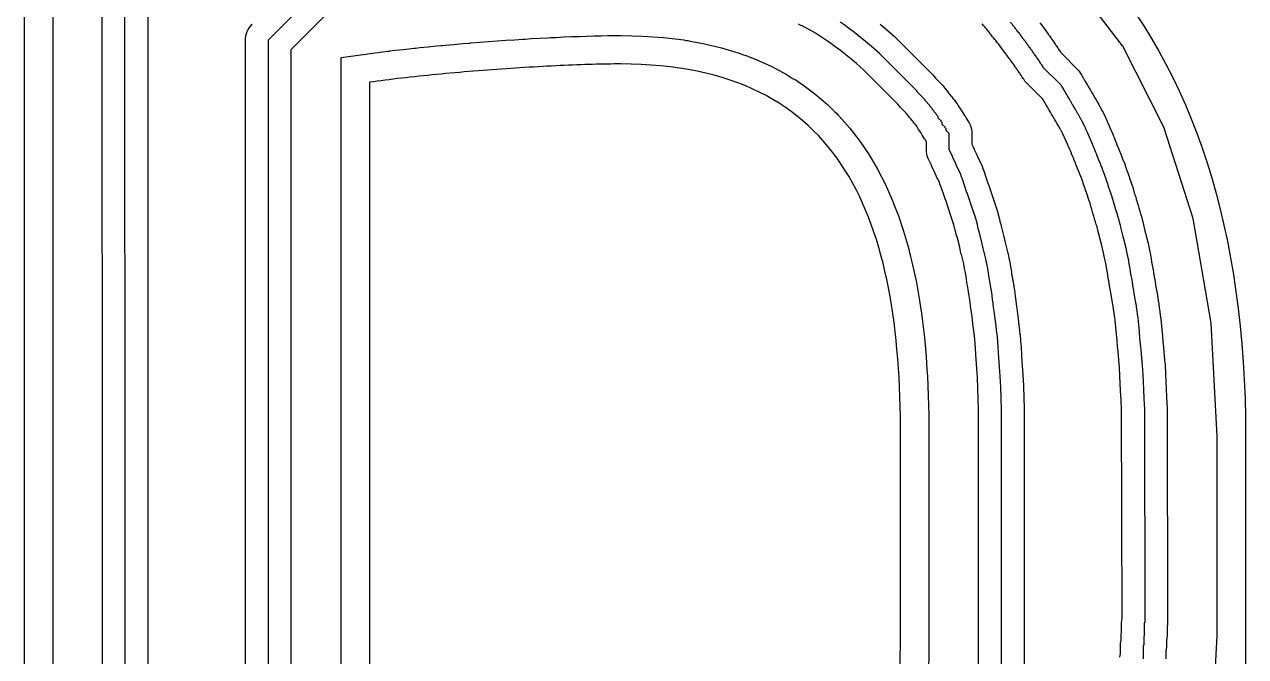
# Model space of a CAD drawing. Header units: millimetres. Extents: x 0 to 1800, y 0 to 406.
# Drawn here: x 799 to 1013.8, y 162.7 to 273.9 of the extents above; entities that cross this region are included whole.
import ezdxf

# ---------------------------------------------------------------- set-up
doc = ezdxf.new("R2010")
doc.units = ezdxf.units.MM
for name, color, linetype in [('1_LETTERS', 7, 'Continuous'), ('2_BACK_inset_5mm', 7, 'Continuous'), ('CENTERLINE', 7, 'Continuous'), ('GROOVE_8MM', 7, 'Continuous')]:
    doc.layers.add(name, color=color, linetype=linetype)

msp = doc.modelspace()

# ---------------------------------------------------------------- linework, layer by layer
at = {"layer": '1_LETTERS'}
for points in [[(799.03, 75.72), (799.03, 394.12)], [(994.5, 275.78), (995.91, 273.64), (997.27, 271.45), (998.57, 269.22), (999.82, 266.93), (1001.02, 264.59), (1002.16, 262.21), (1003.25, 259.78), (1004.28, 257.3), (1005.27, 254.77), (1006.19, 252.19), (1007.07, 249.57), (1007.89, 246.9), (1008.66, 244.18), (1009.37, 241.42), (1010.03, 238.62), (1010.64, 235.77), (1011.19, 232.87), (1011.7, 229.93), (1012.14, 226.94), (1012.54, 223.91), (1012.88, 220.84), (1013.17, 217.73), (1013.41, 214.57), (1013.59, 211.37), (1013.73, 208.13), (1013.8, 204.85), (1013.83, 201.52), (1013.83, 166.3), (1013.8, 162.97), (1013.73, 159.69)], [(953.06, 161.09), (953.1, 162.81), (953.12, 164.55), (953.13, 166.3), (953.14, 201.52), (953.13, 203.27), (953.11, 205.01), (953.07, 206.73), (953.02, 208.43), (952.95, 210.12), (952.87, 211.8), (952.77, 213.46), (952.65, 215.1), (952.51, 216.72), (952.35, 218.33), (952.18, 219.91), (951.99, 221.48), (951.77, 223.03), (951.54, 224.56), (951.29, 226.07), (951.01, 227.56), (950.72, 229.03), (950.4, 230.48), (950.06, 231.91), (949.69, 233.31), (949.31, 234.69), (948.89, 236.05), (948.46, 237.39), (948, 238.7), (947.51, 239.99), (947, 241.25), (946.46, 242.49), (945.9, 243.71), (945.31, 244.89), (944.69, 246.05), (944.04, 247.19), (943.37, 248.3), (942.66, 249.38), (941.93, 250.43), (941.17, 251.45), (940.37, 252.45), (939.55, 253.42), (938.69, 254.35), (937.8, 255.26), (936.88, 256.14), (935.93, 256.98), (934.94, 257.8), (933.92, 258.58), (932.87, 259.33), (931.78, 260.05), (930.66, 260.73), (929.5, 261.38), (928.3, 262), (927.07, 262.59), (925.8, 263.14), (924.5, 263.65), (923.15, 264.13), (921.77, 264.57), (920.35, 264.98), (918.89, 265.35), (917.39, 265.68), (915.86, 265.98), (914.28, 266.23), (912.66, 266.45), (910.99, 266.63), (909.29, 266.77), (907.54, 266.87), (905.75, 266.93), (903.92, 266.95), (903.35, 266.95), (902.77, 266.95), (902.17, 266.94), (901.55, 266.94), (900.92, 266.92), (900.28, 266.91), (899.63, 266.9), (898.96, 266.88), (898.28, 266.86), (897.59, 266.84), (896.89, 266.81), (896.18, 266.79), (895.46, 266.76), (894.73, 266.73), (893.98, 266.7), (893.24, 266.67), (892.48, 266.63), (891.71, 266.59), (890.94, 266.55), (890.16, 266.51), (889.38, 266.47), (888.59, 266.42), (887.79, 266.37), (886.99, 266.33), (886.19, 266.28), (885.38, 266.22), (884.57, 266.17), (883.75, 266.11), (882.94, 266.06), (882.12, 266), (881.3, 265.94), (880.48, 265.88), (879.66, 265.81), (878.84, 265.75), (878.02, 265.68), (877.2, 265.61), (876.38, 265.55), (875.56, 265.48), (874.75, 265.4), (873.94, 265.33), (873.13, 265.26), (872.33, 265.18), (871.53, 265.1), (870.74, 265.03), (869.95, 264.95), (869.17, 264.87), (868.39, 264.79), (867.62, 264.7), (866.86, 264.62), (866.11, 264.54), (865.36, 264.45), (864.62, 264.37), (863.9, 264.28), (863.18, 264.19), (862.47, 264.1), (861.77, 264.01), (861.09, 263.92), (860.41, 263.83), (859.75, 263.74), (859.75, 104.07)]]:
    msp.add_lwpolyline(points, dxfattribs=at)
at = {"layer": '2_BACK_inset_5mm'}
for points in [[(804.03, 393.91), (804.03, 75.8)], [(1007.78, 146.45), (1008.83, 166.43), (1008.83, 201.39), (1007.78, 221.37), (1007.74, 221.71), (1004.68, 239.42), (1004.56, 239.92), (999.51, 255.67), (999.36, 256.05), (992.23, 270.06), (992.19, 270.13), (982.94, 282.29)], [(854.75, 99.96), (854.75, 268.1), (860.32, 268.86), (861.62, 269.03), (862.95, 269.2), (863.15, 269.22), (863.22, 269.23), (863.33, 269.25), (864.32, 269.36), (865.71, 269.52), (867.13, 269.68), (867.6, 269.73), (867.71, 269.74), (867.85, 269.76), (868.58, 269.83), (870.04, 269.98), (871.53, 270.13), (872.3, 270.2), (872.42, 270.21), (872.55, 270.22), (873.03, 270.27), (874.54, 270.4), (876.06, 270.54), (877.17, 270.63), (877.28, 270.64), (877.35, 270.64), (877.58, 270.66), (879.11, 270.79), (880.64, 270.9), (882.17, 271.02), (883.69, 271.12), (885.21, 271.22), (886.71, 271.32), (886.94, 271.33), (887.01, 271.34), (887.11, 271.34), (888.2, 271.41), (889.67, 271.49), (891.12, 271.57), (891.58, 271.59), (891.7, 271.6), (891.82, 271.6), (892.55, 271.64), (893.95, 271.7), (895.33, 271.76), (896.01, 271.79), (896.14, 271.79), (896.24, 271.79), (896.67, 271.81), (897.98, 271.85), (899.25, 271.89), (900.14, 271.91), (900.22, 271.91), (900.49, 271.92), (901.67, 271.94), (902.82, 271.95), (903.97, 271.95), (907.77, 271.87), (911.47, 271.61), (915.01, 271.18), (915.39, 271.11), (915.72, 271.09), (916.15, 270.98), (918.41, 270.58), (921.66, 269.81), (924.76, 268.87), (925.53, 268.58), (925.98, 268.46), (926.42, 268.24), (927.72, 267.76), (930.52, 266.49), (933.19, 265.05), (934.27, 264.36), (934.73, 264.14), (935.08, 263.85), (935.7, 263.46), (938.06, 261.71), (940.27, 259.82), (941.57, 258.54), (941.93, 258.24), (942.15, 257.97), (942.32, 257.79), (944.23, 255.64), (945.99, 253.36), (947.6, 250.97), (949.07, 248.47), (950.41, 245.88), (951.61, 243.19), (951.73, 242.89), (951.84, 242.67), (951.98, 242.26), (952.7, 240.41), (953.67, 237.55), (954.52, 234.61), (954.74, 233.75), (954.84, 233.44), (954.92, 233.02), (955.27, 231.6), (955.92, 228.51), (956.48, 225.35), (956.71, 223.78), (956.77, 223.45), (956.81, 223.09), (956.95, 222.13), (957.33, 218.84), (957.63, 215.49), (957.79, 213.06), (957.82, 212.78), (957.83, 212.55), (957.86, 212.08), (958.02, 208.61), (958.11, 205.09), (958.14, 201.54), (958.13, 166.28), (958.1, 162.73), (958, 159.2)]]:
    msp.add_lwpolyline(points, dxfattribs=at)
at = {"layer": 'CENTERLINE'}
for points in [[(816.77, 81.48), (816.68, 385.55)], [(850.66, 279.87), (841.92, 271.13), (841.92, 96.78), (852.38, 86.33), (852.58, 86.33)], [(970.88, 156.48), (970.88, 206.16), (970.76, 210.12), (970.64, 211.98), (970.54, 213.68), (970.44, 215.28), (970.33, 217.16), (970.18, 218.94), (970.04, 220.1), (969.94, 220.9), (969.84, 221.7), (969.74, 222.5), (969.62, 223.45), (969.52, 224.15), (969.44, 224.8), (969.34, 225.6), (969.19, 226.76), (968.99, 227.99), (968.83, 228.77), (968.79, 228.97), (968.69, 229.76), (968.49, 230.99), (968.33, 231.77), (968.15, 232.68), (967.68, 234.55), (967.62, 234.75), (967.45, 235.58), (966.98, 237.45), (966.88, 237.75), (966.75, 238.29), (966.65, 238.69), (966.38, 239.75), (965.68, 241.85), (965.68, 241.85), (964.87, 244.29), (964.77, 244.49), (964.47, 245.39), (963.97, 246.89), (963.87, 247.09), (963.67, 247.69), (963.01, 249.01), (962.97, 249.09), (962.87, 249.39), (962.37, 250.39), (962.27, 250.69), (961.68, 251.88), (961.68, 254.73), (961.18, 255.23), (961.18, 255.53), (960.98, 255.73), (960.98, 255.83), (960.48, 256.33), (960.48, 256.63), (960.28, 256.83), (960.28, 256.93), (959.78, 257.43), (959.78, 257.73), (959.48, 258.03), (959.48, 258.13), (959.08, 258.53), (959.08, 258.63), (958.68, 259.03), (958.68, 259.13), (958.28, 259.53), (958.28, 259.63), (957.88, 260.03), (957.88, 260.13), (957.48, 260.53), (957.48, 260.63), (955.98, 262.13), (955.98, 262.23), (949.43, 268.77), (948.02, 270.02), (946.98, 270.92), (945.74, 271.91), (945.03, 272.48), (944.41, 272.95), (944.01, 273.25), (943.21, 273.84), (942.5, 274.31)], [(972.42, 274.28), (972.82, 273.88), (972.82, 273.78), (973.22, 273.38), (973.22, 273.28), (973.62, 272.88), (973.62, 272.78), (973.92, 272.48), (973.92, 272.38), (974.22, 272.08), (974.22, 271.98), (974.52, 271.68), (974.52, 271.58), (974.82, 271.28), (974.82, 271.18), (975.12, 270.88), (975.12, 270.78), (975.42, 270.48), (975.42, 270.38), (975.72, 270.08), (975.72, 269.98), (975.92, 269.78), (975.92, 269.68), (976.22, 269.38), (976.22, 269.28), (976.42, 269.08), (976.42, 268.98), (976.72, 268.68), (976.72, 268.58), (976.92, 268.38), (976.92, 268.28), (977.12, 268.08), (977.12, 267.98), (977.32, 267.78), (977.32, 267.68), (977.52, 267.48), (977.52, 267.38), (977.72, 267.18), (977.72, 267.08), (977.92, 266.88), (977.92, 266.78), (978.12, 266.58), (978.12, 266.48), (981.37, 263.23), (981.57, 262.83), (981.67, 262.73), (981.97, 262.13), (982.07, 262.03), (982.27, 261.63), (982.37, 261.53), (982.57, 261.13), (982.67, 261.03), (982.87, 260.63), (982.97, 260.53), (983.27, 259.93), (983.37, 259.83), (983.57, 259.43), (983.67, 259.33), (983.87, 258.93), (983.97, 258.83), (984.27, 258.23), (984.37, 258.13), (984.77, 257.33), (984.87, 257.23), (984.89, 257.2), (984.99, 257), (985.09, 256.8), (985.19, 256.6), (985.29, 256.4), (985.39, 256.2), (985.49, 256), (985.59, 255.8), (985.63, 255.72), (985.73, 255.42), (986.03, 254.82), (986.13, 254.52), (986.33, 254.12), (986.43, 253.82), (986.73, 253.22), (986.83, 252.92), (986.93, 252.72), (987.03, 252.42), (987.13, 252.22), (987.23, 251.92), (987.33, 251.72), (987.43, 251.42), (987.53, 251.22), (987.63, 250.92), (987.73, 250.72), (987.83, 250.42), (987.93, 250.22), (988.03, 249.92), (988.13, 249.72), (988.23, 249.42), (988.33, 249.22), (988.43, 248.92), (988.53, 248.72), (988.63, 248.42), (988.73, 248.22), (988.73, 248.22), (989.23, 246.72), (989.33, 246.52), (989.33, 246.52), (989.43, 246.22), (989.53, 245.92), (989.63, 245.62), (990.13, 244.12), (990.13, 244.12), (990.32, 243.56), (990.42, 243.16), (990.62, 242.56), (990.72, 242.16), (990.82, 241.86), (990.92, 241.46), (991.12, 240.86), (991.22, 240.46), (991.42, 239.86), (991.52, 239.46), (991.62, 239.16), (991.75, 238.62), (991.85, 238.22), (992.25, 236.62), (992.35, 236.22), (992.75, 234.63), (992.95, 233.63), (993.05, 233.23), (993.07, 233.14), (993.17, 232.64), (993.21, 232.42), (993.26, 232.1), (993.36, 231.5), (993.46, 230.9), (993.61, 230.02), (993.71, 229.52), (993.86, 228.6), (993.96, 228), (994.06, 227.4), (994.36, 225.6), (994.46, 225), (994.56, 224.4), (994.61, 224.15), (994.68, 223.56), (994.78, 222.86), (994.85, 222.33), (994.92, 221.65), (995.1, 219.83), (995.2, 218.73), (995.31, 217.65), (995.4, 216.73), (995.6, 214.53), (995.66, 213.92), (995.74, 212.24), (995.85, 209.69), (995.95, 208.09), (996.03, 206.22), (996.11, 168.71), (996.02, 168.63), (996.02, 166.33), (995.92, 166.23), (995.92, 164.73), (995.82, 164.63), (995.82, 162.33)]]:
    msp.add_lwpolyline(points, dxfattribs=at)
at = {"layer": 'GROOVE_8MM'}
for points in [[(812.77, 81.48), (812.68, 385.55)], [(820.68, 381.56), (820.77, 84.68)], [(852.71, 276.25), (845.92, 269.47), (845.92, 98.44)], [(837.92, 96.78), (837.92, 271.13), (837.94, 271.52), (838, 271.91), (838.1, 272.29), (838.23, 272.66), (838.4, 273.01), (838.6, 273.35), (838.83, 273.66), (839.1, 273.95)], [(966.88, 157.26), (966.88, 206.11), (966.76, 209.93), (966.65, 211.73), (966.65, 211.74), (966.55, 213.43), (966.45, 215.03), (966.45, 215.04), (966.34, 216.87), (966.21, 218.52), (966.07, 219.6), (965.97, 220.4), (965.87, 221.2), (965.77, 222), (965.66, 222.92), (965.56, 223.59), (965.55, 223.66), (965.47, 224.3), (965.37, 225.1), (965.24, 226.18), (965.05, 227.27), (964.91, 227.99), (964.87, 228.19), (964.82, 228.48), (964.74, 229.18), (964.55, 230.27), (964.41, 230.99), (964.25, 231.81), (963.84, 233.43), (963.82, 233.49), (963.69, 233.97), (963.55, 234.71), (963.14, 236.33), (963.09, 236.49), (963, 236.78), (962.87, 237.32), (962.77, 237.72), (962.54, 238.63), (961.89, 240.59), (961.15, 242.81), (960.98, 243.22), (960.67, 244.13), (960.25, 245.41), (960.08, 245.82), (959.97, 246.15), (959.43, 247.22), (959.39, 247.3), (959.18, 247.82), (959.17, 247.85), (958.79, 248.6), (958.58, 249.12), (958.57, 249.15), (958.1, 250.09), (957.95, 250.43), (957.83, 250.78), (957.74, 251.14), (957.69, 251.51), (957.68, 251.88), (957.68, 253.29), (957.65, 253.34), (957.49, 253.67), (957.38, 253.79), (957.15, 254.1), (956.95, 254.44), (956.79, 254.77), (956.68, 254.89), (956.45, 255.2), (956.25, 255.54), (956.09, 255.87), (955.98, 255.99), (955.75, 256.3), (955.75, 256.31), (955.58, 256.49), (955.35, 256.8), (955.35, 256.81), (955.18, 256.99), (954.95, 257.3), (954.95, 257.31), (954.78, 257.49), (954.55, 257.8), (954.55, 257.81), (954.38, 257.99), (954.17, 258.27), (953.15, 259.3), (952.88, 259.59), (952.67, 259.87), (946.69, 265.86), (945.39, 267.01), (944.42, 267.84), (943.24, 268.78), (942.58, 269.32), (942.01, 269.75), (941.61, 270.05), (940.9, 270.57), (940.29, 270.98), (939.26, 271.67), (938.87, 271.89), (938.16, 272.37), (937.77, 272.59), (937.38, 272.86), (936.22, 273.44), (936.02, 273.54), (935.82, 273.64), (935.62, 273.74), (935.22, 273.94)], [(949.58, 273.96), (950.63, 273.06), (950.68, 273.01), (952.09, 271.76), (952.26, 271.6), (958.8, 265.05), (959.07, 264.76), (959.28, 264.48), (960.3, 263.45), (960.57, 263.16), (960.8, 262.85), (960.8, 262.84), (960.97, 262.66), (961.2, 262.35), (961.2, 262.34), (961.37, 262.16), (961.6, 261.85), (961.6, 261.84), (961.77, 261.66), (962, 261.35), (962, 261.34), (962.17, 261.16), (962.4, 260.85), (962.4, 260.84), (962.57, 260.66), (962.8, 260.35), (962.82, 260.31), (962.87, 260.26), (963.1, 259.95), (963.3, 259.61), (963.38, 259.44), (963.6, 259.15), (963.7, 258.99), (963.8, 258.85), (964, 258.51), (964.08, 258.34), (964.3, 258.05), (964.4, 257.89), (964.5, 257.75), (964.7, 257.41), (964.78, 257.24), (965, 256.95), (965.2, 256.61), (965.37, 256.26), (965.5, 255.89), (965.6, 255.51), (965.66, 255.12), (965.68, 254.73), (965.68, 252.82), (965.85, 252.48), (966.07, 251.95), (966.08, 251.92), (966.45, 251.18), (966.67, 250.65), (966.68, 250.62), (967.25, 249.48), (967.47, 248.95), (967.6, 248.56), (967.77, 248.15), (968.26, 246.66), (968.5, 245.96), (968.67, 245.55), (969.48, 243.12), (969.48, 243.12), (970.18, 241.02), (970.26, 240.72), (970.53, 239.66), (970.63, 239.26), (970.73, 238.87), (970.78, 238.72), (970.86, 238.42), (971.33, 236.55), (971.37, 236.37), (971.49, 235.76), (971.56, 235.52), (972.03, 233.65), (972.07, 233.47), (972.25, 232.56), (972.41, 231.78), (972.43, 231.65), (972.64, 230.41), (972.66, 230.25), (972.74, 229.61), (972.75, 229.56), (972.91, 228.78), (972.93, 228.65), (973.14, 227.41), (973.16, 227.25), (973.31, 226.09), (973.41, 225.29), (973.48, 224.68), (973.58, 224.02), (973.59, 223.95), (973.71, 222.99), (973.81, 222.19), (973.91, 221.39), (974.01, 220.59), (974.15, 219.43), (974.17, 219.27), (974.32, 217.49), (974.33, 217.39), (974.44, 215.52), (974.54, 213.92), (974.54, 213.91), (974.64, 212.22), (974.75, 210.37), (974.76, 210.23), (974.87, 206.28), (974.88, 206.16), (974.88, 156.48)], [(991.74, 162.62), (991.8, 163.01), (991.82, 163.1), (991.82, 164.63), (991.84, 165.02), (991.9, 165.41), (991.92, 165.5), (991.92, 166.23), (991.94, 166.62), (992, 167.01), (992.02, 167.1), (992.02, 168.63), (992.04, 169.02), (992.1, 169.41), (992.11, 169.43), (992.03, 206.13), (991.95, 207.88), (991.85, 209.44), (991.85, 209.52), (991.74, 212.06), (991.67, 213.63), (991.62, 214.13), (991.62, 214.16), (991.42, 216.35), (991.33, 217.25), (991.22, 218.33), (991.22, 218.36), (991.12, 219.45), (990.94, 221.23), (990.87, 221.86), (990.82, 222.33), (990.72, 222.99), (990.71, 223.06), (990.65, 223.58), (990.62, 223.74), (990.52, 224.34), (990.42, 224.94), (990.12, 226.74), (990.02, 227.34), (989.92, 227.94), (989.78, 228.8), (989.69, 229.23), (989.67, 229.36), (989.52, 230.24), (989.42, 230.84), (989.32, 231.44), (989.28, 231.7), (989.25, 231.85), (989.15, 232.35), (989.07, 232.66), (989.03, 232.84), (988.85, 233.75), (988.47, 235.25), (988.37, 235.65), (987.97, 237.25), (987.87, 237.65), (987.77, 238.04), (987.72, 238.19), (987.64, 238.49), (987.57, 238.74), (987.42, 239.19), (987.34, 239.49), (987.27, 239.74), (987.12, 240.19), (987.04, 240.49), (986.97, 240.74), (986.92, 240.89), (986.84, 241.19), (986.77, 241.44), (986.62, 241.89), (986.54, 242.19), (986.47, 242.44), (986.33, 242.86), (985.84, 244.35), (985.74, 244.65), (985.64, 244.95), (985.6, 245.05), (985.43, 245.46), (985, 246.75), (984.83, 247.16), (984.8, 247.25), (984.63, 247.66), (984.6, 247.75), (984.43, 248.16), (984.4, 248.25), (984.23, 248.66), (984.2, 248.75), (984.03, 249.16), (984, 249.25), (983.83, 249.66), (983.8, 249.75), (983.63, 250.16), (983.6, 250.25), (983.43, 250.66), (983.4, 250.75), (983.23, 251.16), (983.2, 251.25), (983.03, 251.66), (983.02, 251.69), (982.85, 252.03), (982.63, 252.56), (982.62, 252.59), (982.55, 252.73), (982.33, 253.26), (982.32, 253.29), (982.15, 253.63), (981.93, 254.16), (981.92, 254.19), (981.91, 254.21), (981.81, 254.41), (981.71, 254.61), (981.61, 254.81), (981.51, 255.01), (981.49, 255.06), (981.41, 255.17), (981.2, 255.55), (980.99, 255.96), (980.91, 256.07), (980.7, 256.45), (980.59, 256.66), (980.51, 256.77), (980.3, 257.15), (980.29, 257.16), (980.21, 257.27), (980, 257.65), (979.99, 257.66), (979.91, 257.77), (979.7, 258.15), (979.59, 258.36), (979.51, 258.47), (979.3, 258.85), (979.29, 258.86), (979.21, 258.97), (979, 259.35), (978.99, 259.36), (978.91, 259.47), (978.7, 259.85), (978.69, 259.86), (978.61, 259.97), (978.4, 260.35), (978.29, 260.56), (978.21, 260.67), (978.11, 260.84), (975.3, 263.65), (975.03, 263.95), (974.8, 264.26), (974.7, 264.42), (974.6, 264.56), (974.5, 264.72), (974.4, 264.86), (974.3, 265.02), (974.2, 265.16), (974.1, 265.32), (974, 265.46), (973.9, 265.62), (973.8, 265.76), (973.7, 265.92), (973.6, 266.06), (973.5, 266.22), (973.4, 266.36), (973.38, 266.4), (973.33, 266.45), (973.1, 266.76), (973, 266.92), (972.9, 267.06), (972.88, 267.1), (972.83, 267.15), (972.6, 267.46), (972.5, 267.62), (972.4, 267.76), (972.38, 267.8), (972.33, 267.85), (972.1, 268.16), (972.08, 268.2), (972.03, 268.25), (971.8, 268.56), (971.78, 268.6), (971.73, 268.65), (971.5, 268.96), (971.48, 269), (971.43, 269.05), (971.2, 269.36), (971.18, 269.4), (971.13, 269.45), (970.9, 269.76), (970.88, 269.8), (970.83, 269.85), (970.6, 270.16), (970.58, 270.2), (970.53, 270.25), (970.3, 270.56), (970.3, 270.57), (970.13, 270.75), (969.9, 271.06), (969.9, 271.07), (969.73, 271.25), (969.5, 271.56), (969.5, 271.57), (969.33, 271.75), (969.1, 272.06), (969.1, 272.07), (968.93, 272.25), (968.7, 272.56), (968.7, 272.57), (968.53, 272.75), (968.3, 273.06), (968.3, 273.07), (968.13, 273.25), (967.9, 273.56), (967.9, 273.57), (967.73, 273.75), (967.52, 274.03)], [(977.62, 274.22), (977.85, 273.91), (977.87, 273.87), (977.92, 273.82), (978.15, 273.51), (978.17, 273.47), (978.22, 273.42), (978.45, 273.11), (978.47, 273.07), (978.52, 273.02), (978.75, 272.71), (978.77, 272.67), (978.82, 272.62), (979.05, 272.31), (979.14, 272.15), (979.25, 272.01), (979.27, 271.97), (979.32, 271.92), (979.55, 271.61), (979.64, 271.45), (979.75, 271.31), (979.77, 271.27), (979.82, 271.22), (980.05, 270.91), (980.14, 270.75), (980.25, 270.61), (980.34, 270.45), (980.45, 270.31), (980.54, 270.15), (980.65, 270.01), (980.74, 269.85), (980.85, 269.71), (980.94, 269.55), (981.05, 269.41), (981.14, 269.25), (981.25, 269.11), (981.34, 268.95), (981.43, 268.84), (984.2, 266.06), (984.49, 265.74), (984.74, 265.4), (984.95, 265.02), (984.96, 265.01), (985.04, 264.9), (985.25, 264.52), (985.36, 264.31), (985.44, 264.2), (985.65, 263.82), (985.66, 263.81), (985.74, 263.7), (985.95, 263.32), (985.96, 263.31), (986.04, 263.2), (986.25, 262.82), (986.26, 262.81), (986.34, 262.7), (986.55, 262.32), (986.66, 262.11), (986.74, 262), (986.95, 261.62), (986.96, 261.61), (987.04, 261.5), (987.25, 261.12), (987.26, 261.11), (987.34, 261), (987.55, 260.62), (987.66, 260.41), (987.74, 260.3), (987.95, 259.92), (988.16, 259.51), (988.24, 259.4), (988.45, 259.02), (988.57, 258.79), (988.67, 258.59), (988.77, 258.39), (988.87, 258.19), (988.97, 257.99), (989.07, 257.79), (989.17, 257.59), (989.21, 257.51), (989.42, 256.99), (989.43, 256.96), (989.61, 256.61), (989.82, 256.09), (989.83, 256.06), (989.91, 255.91), (990.12, 255.39), (990.13, 255.36), (990.31, 255.01), (990.52, 254.49), (990.55, 254.4), (990.72, 253.99), (990.75, 253.9), (990.92, 253.49), (990.95, 253.4), (991.12, 252.99), (991.15, 252.9), (991.32, 252.49), (991.35, 252.4), (991.52, 251.99), (991.55, 251.9), (991.72, 251.49), (991.75, 251.4), (991.92, 250.99), (991.95, 250.9), (992.12, 250.49), (992.15, 250.4), (992.32, 249.99), (992.35, 249.9), (992.52, 249.49), (992.95, 248.2), (993.12, 247.79), (993.23, 247.48), (993.33, 247.18), (993.43, 246.88), (993.92, 245.39), (993.92, 245.39), (994.11, 244.82), (994.2, 244.53), (994.26, 244.28), (994.41, 243.82), (994.5, 243.53), (994.56, 243.28), (994.61, 243.12), (994.7, 242.83), (994.76, 242.58), (994.91, 242.12), (995, 241.83), (995.06, 241.58), (995.21, 241.12), (995.3, 240.83), (995.36, 240.58), (995.41, 240.42), (995.5, 240.13), (995.63, 239.59), (995.73, 239.19), (996.13, 237.59), (996.23, 237.19), (996.63, 235.6), (996.67, 235.41), (996.85, 234.5), (996.93, 234.2), (996.97, 234.01), (996.99, 233.92), (997.09, 233.42), (997.13, 233.2), (997.16, 233.08), (997.21, 232.76), (997.31, 232.16), (997.41, 231.56), (997.55, 230.74), (997.63, 230.3), (997.66, 230.18), (997.81, 229.26), (997.91, 228.66), (998.01, 228.06), (998.31, 226.26), (998.41, 225.66), (998.51, 225.06), (998.55, 224.81), (998.57, 224.65), (998.64, 224.09), (998.74, 223.42), (998.75, 223.35), (998.81, 222.83), (998.82, 222.77), (998.9, 222.09), (998.9, 222.05), (999.08, 220.22), (999.09, 220.19), (999.19, 219.11), (999.29, 218.04), (999.38, 217.12), (999.39, 217.09), (999.59, 214.91), (999.64, 214.32), (999.66, 214.1), (999.74, 212.42), (999.74, 212.4), (999.84, 209.89), (999.94, 208.34), (999.94, 208.25), (1000.02, 206.38), (1000.03, 206.23), (1000.11, 168.72), (1000.09, 168.33), (1000.03, 167.94), (1000.02, 167.9), (1000.02, 166.33), (1000, 165.93), (999.95, 165.55), (999.92, 165.45), (999.92, 164.73), (999.9, 164.33), (999.85, 163.95), (999.82, 163.85), (999.82, 162.33)]]:
    msp.add_lwpolyline(points, dxfattribs=at)

doc.saveas('drawing.dxf')
